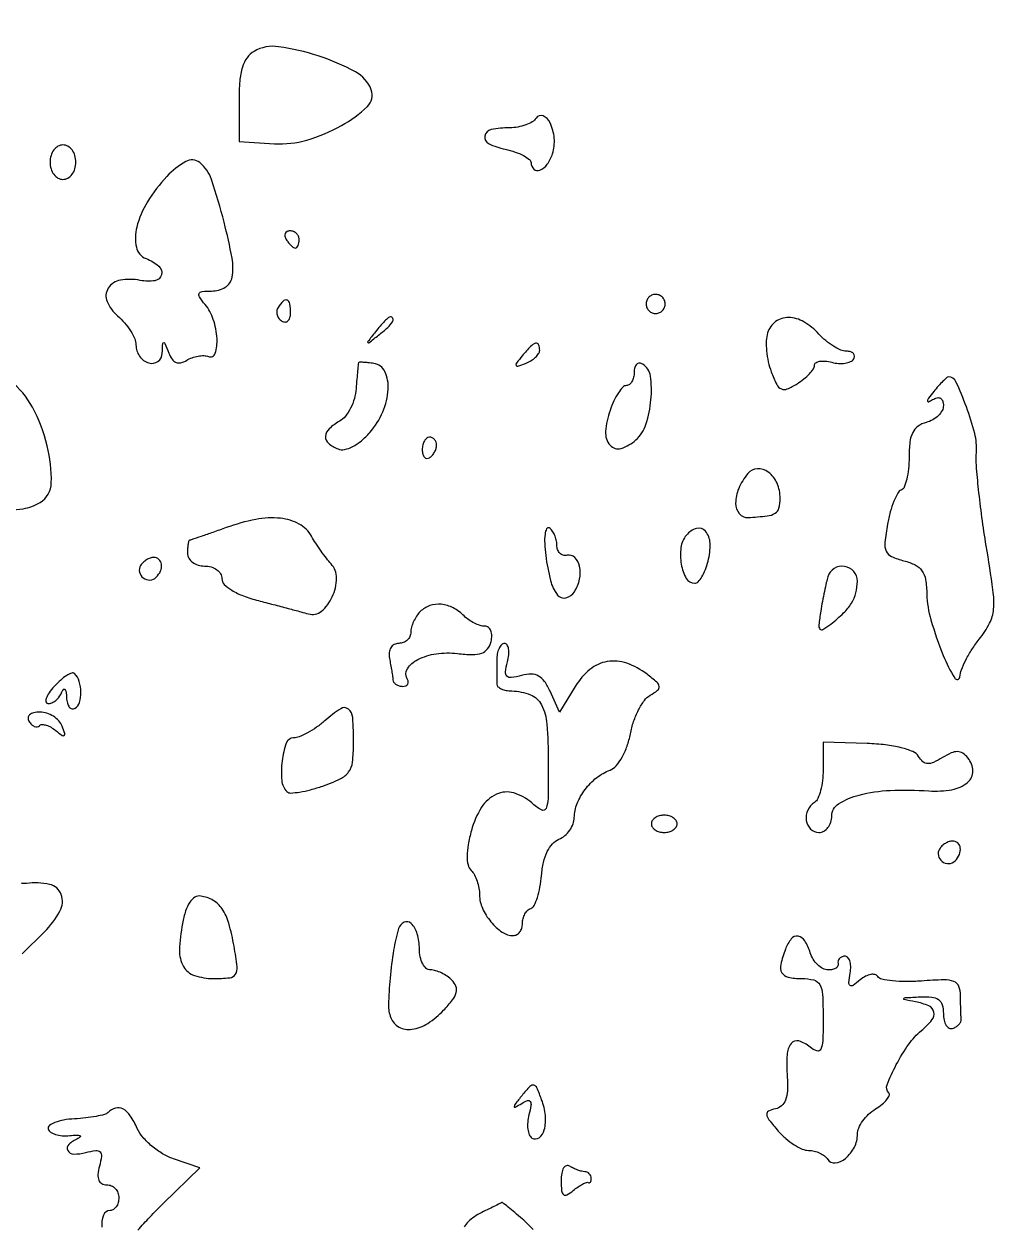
# Model space of a CAD drawing. Extents: x 0 to 5034, y 0 to 2560.
# Drawn here: x 1186 to 1299.1, y 2066.5 to 2206.1 of the extents above; entities that cross this region are included whole.
import ezdxf

# ---------------------------------------------------------------- set-up
doc = ezdxf.new("R2010")
doc.units = 0

msp = doc.modelspace()

# ---------------------------------------------------------------- linework, layer by layer
for points in [[(1400.153175, 2318.07201, -0.000408), (1336.676578, 2318.858857, -0.00002), (1264.40431, 2319.816549, -0.099619), (1263, 2320.118618, 0.099762), (1262.577231, 2320.209431, 0.000071), (1251.04375, 2320.354554, 0.00083), (1238.180463, 2320.493224, 0.000507), (1223, 2320.616258, -0.001296), (1190.354618, 2320.932335, -0.001777), (1160.981876, 2321.397265, -0.001794)], [(1185.77337, 2097.864279), (1188.351399, 2100.442308, 0.069644), (1190.149107, 2102.82516, 0.219018), (1190.297605, 2104.774232, 0.254235), (1188.94586, 2105.954294, 0.087222), (1186.261314, 2106.077244, -0.068428), (1185.660988, 2106.082291, -0.028111)], [(1199.238392, 2065.721096, -0.013895), (1200.600676, 2067.232011, -0.009703), (1202.215804, 2068.861707), (1206.431608, 2072.95358), (1203.35364, 2074.026565, -0.051585), (1202.09339, 2074.61757, -0.039287), (1200.851883, 2075.504115, -0.040273), (1199.809983, 2076.533086, -0.071022), (1199.159275, 2077.549775, 0.039966), (1198.330203, 2079.040993, 0.121249), (1197.480927, 2079.819848, 0.194373), (1196.618702, 2079.921098, 0.130314), (1195.7496, 2079.416266, -0.132007), (1195.338516, 2079.179309, -0.017803), (1194.358289, 2078.955164, -0.019524), (1193.151896, 2078.772644, -0.015318), (1191.832933, 2078.666266, 0.028913), (1190.576458, 2078.530476, 0.050327), (1189.565837, 2078.255091, 0.072274), (1188.923873, 2077.895246, 0.310125), (1188.795448, 2077.5, 0.178541), (1189.068902, 2077.133209, 0.069114), (1189.651695, 2076.859699, 0.056906), (1190.430015, 2076.712356, 0.043752), (1191.295448, 2076.724508, -0.015694), (1192.081255, 2076.779686, -0.093946), (1192.485225, 2076.719201, -0.545827), (1192.518574, 2076.580257, -0.097139), (1192.25, 2076.391174, 0.078465), (1191.170409, 2075.689465, 0.349114), (1191.053834, 2074.993919, 0.271128), (1191.758333, 2074.575865, 0.065546), (1193.157931, 2074.751551, -0.0292), (1194.316226, 2074.983209, -0.235307), (1194.815863, 2074.815863, -0.235307), (1194.983209, 2074.316226, -0.0292), (1194.751551, 2073.157931, 0.040348), (1194.581534, 2072.197048, 0.117162), (1194.674251, 2071.533284, 0.178384), (1195.01873, 2071.144542, 0.123786), (1195.59362, 2071, -0.10582), (1196.13022, 2070.885148, -0.099296), (1196.586876, 2070.559375, -0.096212), (1196.892981, 2070.072607, -0.092647), (1197, 2069.5, -0.064853), (1196.925306, 2068.926543, -0.082425), (1196.70625, 2068.440625, -0.098894), (1196.381354, 2068.115568, -0.148195), (1196, 2068, 0.311327), (1195.207427, 2067.453535, 0.119989), (1195.032504, 2066.058039, 0.095329)], [(1245.225089, 2065.794254, 0.03095), (1243.976686, 2067.02022, 0.003555), (1243.094493, 2067.774419, 0.005839), (1242.336034, 2068.398559, 0.001409), (1241.670761, 2068.930032, 0.331526), (1241.59699, 2068.93232, -0.037887), (1241.518767, 2068.886117, -0.000301), (1240.867553, 2068.565762, -0.001096), (1240.119413, 2068.200318, -0.000704), (1239.25, 2067.779505, 0.03807), (1238.394324, 2067.283337, 0.046298), (1237.682407, 2066.690831, 0.052917), (1237.201698, 2066.094458, 0.161175)]]:
    msp.add_lwpolyline(points, format="xyb")
for points in [[(1212.75, 2202.894695, 0.110132), (1211.934376, 2202.155962, 0.080159), (1211.394279, 2201.053319, 0.054181), (1211.091181, 2199.453506, 0.019748), (1211, 2197.145818), (1211, 2192.391016), (1215.128163, 2192.147436, 0.085892), (1218.886174, 2192.571728, 0.056084), (1222.921714, 2194.258175, 0.061528), (1225.946136, 2196.466992, 0.304826), (1226.393279, 2198.417516, 0.180313), (1224.545546, 2200.510686, 0.043457), (1220.220115, 2202.359607, 0.043732), (1215.612747, 2203.436831, 0.166221)], [(1245.579366, 2195.128416, -0.11836), (1245.142907, 2194.695263, -0.048719), (1244.387125, 2194.331472, -0.04459), (1243.462912, 2194.083504, -0.043279), (1242.5, 2194, 0.050285), (1240.366435, 2193.784884, 0.300845), (1239.615123, 2193.033518, 0.34629), (1240.054647, 2192.159247, 0.055565), (1241.991274, 2191.501917, -0.027444), (1243.143633, 2191.181654, -0.039511), (1244.116187, 2190.764797, -0.045035), (1244.805886, 2190.318895, -0.230682), (1245, 2189.920545, 0.208397), (1245.322837, 2189.179612, 0.295874), (1246.010079, 2189.059069, 0.138062), (1246.883141, 2189.759452, 0.078407), (1247.493595, 2190.979821, 0.098033), (1247.695053, 2192.772806, 0.08741), (1247.216341, 2194.587443, 0.186985), (1246.389635, 2195.387134, 0.369656)], [(1189, 2190, 0.072314), (1189.111864, 2189.230589, 0.08892), (1189.4375, 2188.583333, 0.10214), (1189.924246, 2188.153209, 0.130775), (1190.5, 2188, 0.130775), (1191.075754, 2188.153209, 0.10214), (1191.5625, 2188.583333, 0.08892), (1191.888136, 2189.230589, 0.072314), (1192, 2190, 0.072314), (1191.888136, 2190.769411, 0.08892), (1191.5625, 2191.416667, 0.10214), (1191.075754, 2191.846791, 0.130775), (1190.5, 2192, 0.130775), (1189.924246, 2191.846791, 0.10214), (1189.4375, 2191.416667, 0.08892), (1189.111864, 2190.769411, 0.072314)], [(1202.597647, 2188.340189, 0.049345), (1200.343557, 2185.388961, 0.076427), (1199.094082, 2182.442662, 0.115119), (1199.048975, 2180.106691, 0.251807), (1200.172002, 2178.782224, -0.081638), (1201.650856, 2177.901626, -0.289515), (1201.969808, 2176.896196, -0.300516), (1201.20129, 2176.207736, -0.084079), (1199.50635, 2176.243537, 0.089818), (1197.183465, 2176.266133, 0.211031), (1195.767918, 2175.327772, 0.24861), (1195.641549, 2173.792185, 0.11326), (1196.864763, 2172.117291, -0.036778), (1197.681818, 2171.296017, -0.036405), (1198.372774, 2170.36122, -0.038799), (1198.851837, 2169.454754, -0.102513), (1199, 2168.739693, 0.154009), (1199.415751, 2167.421948, 0.165748), (1200.501976, 2166.628214, 0.240549), (1201.557895, 2166.809021, 0.225775), (1202.070285, 2167.781385, -0.004012), (1202.124891, 2168.897241, -0.395618), (1202.229901, 2168.997133, -0.305781), (1202.368171, 2168.905248, -0.003246), (1202.820525, 2167.786622, 0.060316), (1203.208427, 2167.07365, 0.143136), (1203.67822, 2166.703214, 0.157653), (1204.241536, 2166.663365, 0.078024), (1204.909556, 2166.944102, -0.051407), (1205.531863, 2167.245364, -0.044149), (1206.235115, 2167.432359, -0.046342), (1206.910457, 2167.485842, -0.088434), (1207.443394, 2167.383348, 0.431728), (1208.232425, 2167.763232, 0.093078), (1208.438226, 2169.450664, 0.062314), (1208.008674, 2171.699631, 0.095168), (1207.053985, 2173.434951, -0.022318), (1206.390864, 2174.310703, -0.267431), (1206.357921, 2174.717366, -0.266135), (1206.693372, 2174.951214, -0.022147), (1207.794222, 2175, 0.136547), (1209.398303, 2175.446388, 0.214867), (1210.197785, 2176.60336, 0.092588), (1210.190461, 2178.837272, 0.015842), (1209.261307, 2183, 0.018119), (1207.784956, 2187.99244, 0.143843), (1206.421449, 2189.945472, 0.306783), (1204.799765, 2190.075895, 0.076358)], [(1216.5, 2181, 0.029505), (1216.768994, 2180.617226, 0.035638), (1217.066025, 2180.29375, 0.038439), (1217.34829, 2180.065539, 0.151918), (1217.559017, 2180, 0.210953), (1217.727648, 2180.07446, 0.081139), (1217.870461, 2180.29375, 0.061769), (1217.967655, 2180.617151, 0.042167), (1218, 2181, 0.105053), (1217.918938, 2181.381556, 0.099167), (1217.688914, 2181.70625, 0.09642), (1217.345238, 2181.923877, 0.093332), (1216.940983, 2182, 0.108972), (1216.586039, 2181.921712, 0.182303), (1216.3746, 2181.70625, 0.161196), (1216.343488, 2181.3821, 0.082592)], [(1215.542705, 2173.069098, 0.108373), (1215.401101, 2172.665803, 0.099685), (1215.434921, 2172.22714, 0.095498), (1215.639411, 2171.820631, 0.090427), (1215.983688, 2171.510081, 0.136093), (1216.36964, 2171.397824, 0.190788), (1216.701458, 2171.524436, 0.140899), (1216.925389, 2171.890269, 0.067432), (1217, 2172.440983, 0.039415), (1216.914842, 2173.519563, 0.25701), (1216.592818, 2173.933879, 0.315493), (1216.13314, 2173.838655, 0.050477)], [(1258.552786, 2174.08541, 0.099038), (1258.401684, 2173.679226, 0.097945), (1258.417584, 2173.244476, 0.097945), (1258.597789, 2172.848514, 0.099038), (1258.91459, 2172.552786, 0.099038), (1259.320774, 2172.401684, 0.097945), (1259.755524, 2172.417584, 0.097945), (1260.151486, 2172.597789, 0.099038), (1260.447214, 2172.91459, 0.099038), (1260.598316, 2173.320774, 0.097945), (1260.582416, 2173.755524, 0.097945), (1260.402211, 2174.151486, 0.099038), (1260.08541, 2174.447214, 0.099038), (1259.679226, 2174.598316, 0.097945), (1259.244476, 2174.582416, 0.097945), (1258.848514, 2174.402211, 0.099038)], [(1226.872445, 2170.25, 0.001576), (1225.99236, 2169.120493, 0.377591), (1226, 2169, 0.377591), (1226.120493, 2168.99236, 0.001576), (1227.25, 2169.872445, 0.017685), (1228.306759, 2170.76332, 0.065617), (1228.869516, 2171.426111, 0.241985), (1228.90695, 2171.806605, 0.307699), (1228.622445, 2172, 0.184603), (1228.410139, 2171.91885, 0.013803), (1227.952641, 2171.485938, 0.017649), (1227.425681, 2170.920402, 0.012436)], [(1272.541921, 2170.132082, 0.068183), (1272.385554, 2169.227541, 0.031671), (1272.419338, 2168.03401, 0.030642), (1272.614875, 2166.764997, 0.03731), (1272.957135, 2165.612743, 0.023001), (1273.597138, 2164.137459, 0.172789), (1274.13359, 2163.613844, 0.213515), (1274.814657, 2163.606777, 0.036994), (1275.982602, 2164.221208, 0.028891), (1276.754828, 2164.767872, 0.035055), (1277.407389, 2165.368352, 0.037667), (1277.868505, 2165.936758, 0.152737), (1278, 2166.357178, -0.250913), (1278.156719, 2166.649814, -0.103492), (1278.587207, 2166.822355, -0.068263), (1279.232998, 2166.847315, -0.039544), (1279.999004, 2166.710511, 0.046215), (1280.805232, 2166.577577, 0.054994), (1281.575304, 2166.607491, 0.064046), (1282.198685, 2166.78447, 0.15438), (1282.558021, 2167.09388, 0.137996), (1282.656697, 2167.437924, 0.191019), (1282.541097, 2167.733827, 0.1396), (1282.210489, 2167.933562, 0.066612), (1281.714005, 2168, -0.102488), (1281.049308, 2168.137693, -0.037045), (1280.190729, 2168.5875, -0.034855), (1279.29623, 2169.234664, -0.034822), (1278.5, 2170, 0.076292), (1276.761065, 2171.414693, 0.127811), (1274.959039, 2171.925874, 0.168701), (1273.471858, 2171.446061, 0.155516)], [(1243.981001, 2167.477108, 0.008807), (1243.292701, 2166.617386, 0.27071), (1243.258808, 2166.355597, 0.389672), (1243.458284, 2166.264678, 0.012731), (1244.358556, 2166.584097, 0.0442), (1244.986565, 2166.891147, 0.05126), (1245.517826, 2167.291272, 0.058677), (1245.882557, 2167.719384, 0.148172), (1246, 2168.106989, 0.097466), (1245.870501, 2168.765008, 0.389178), (1245.530548, 2168.925, 0.127361), (1244.946872, 2168.562498, 0.017238)], [(1177.849853, 2162.240744, 0.034703), (1174.399367, 2158.05253, 0.151683), (1173.405695, 2155.040607, 0.206296), (1174.427714, 2152.549213, 0.070926), (1177.63783, 2150.193827, 0.094151), (1179.710519, 2149.544376, 0.034217), (1182.799886, 2149.397545, 0.034082), (1185.867051, 2149.671407, 0.099422), (1187.850252, 2150.407451, 0.25356), (1189.149846, 2152.674244, 0.066595), (1188.678186, 2156.981192, 0.062002), (1186.948992, 2161.494038, 0.108629), (1184.364679, 2164.524099, 0.036926), (1182.685171, 2165.611059, 0.212538), (1181.654726, 2165.695471, 0.111955), (1180.536561, 2164.994298, 0.007307)], [(1224.918758, 2166.661516, 0.091699), (1224.881398, 2166.533116, 0.001242), (1224.800938, 2165.712887, 0.003476), (1224.716489, 2164.759477, 0.002273), (1224.631751, 2163.658949, -0.051788), (1224.426096, 2162.501085, -0.047124), (1223.983237, 2161.370856, -0.05017), (1223.384391, 2160.432194, -0.09843), (1222.712993, 2159.859259, 0.058798), (1221.488908, 2158.971129, 0.19431), (1221.071019, 2158.08768, 0.236234), (1221.416593, 2157.283729, 0.08381), (1222.525421, 2156.628619, 0.142638), (1223.293643, 2156.564677, 0.069465), (1224.229961, 2156.894866, 0.056283), (1225.239333, 2157.570964, 0.038135), (1226.225421, 2158.544246, 0.07617), (1227.741061, 2160.942216, 0.088372), (1228.369779, 2163.564441, 0.124097), (1227.97903, 2165.619539, 0.252745), (1226.7, 2166.573525, 0.00935), (1226.042518, 2166.657496, 0.014744), (1225.47551, 2166.702294, 0.008714), (1225.010495, 2166.717147, 0.287354)], [(1257, 2165.559017, -0.055926), (1256.933088, 2164.962666, -0.075424), (1256.734986, 2164.457961, -0.094732), (1256.442014, 2164.119511, -0.168673), (1256.097825, 2164, 0.210457), (1255.685265, 2163.8183, 0.039317), (1255.164695, 2163.150983, 0.036083), (1254.639875, 2162.216584, 0.026054), (1254.188096, 2161.109729, 0.065163), (1253.674402, 2158.642654, 0.200598), (1254.201155, 2157.05735, 0.297084), (1255.478796, 2156.694792, 0.109056), (1257.186346, 2157.668641, 0.130801), (1258.366423, 2159.489194, 0.055835), (1258.957357, 2162.35391, 0.056552), (1258.899068, 2165.114644, 0.224441), (1258, 2166.5, 0.139169), (1257.620352, 2166.607943, 0.191142), (1257.29375, 2166.478525, 0.138808), (1257.073267, 2166.110654, 0.066118)], [(1291.872445, 2163.308042, 0.00972), (1291.276408, 2162.543328, 0.129017), (1291.143005, 2162.215074, 0.575929), (1291.263336, 2162.12262, 0.037782), (1291.75, 2162.367059, -0.075015), (1292.266748, 2162.580222, -0.188883), (1292.663507, 2162.527594, -0.19157), (1292.91527, 2162.220681, -0.077265), (1293, 2161.675648, -0.124701), (1292.850404, 2161.085158, -0.074608), (1292.4125, 2160.503329, -0.066933), (1291.764621, 2160.017921, -0.063475), (1291, 2159.710251, 0.09055), (1290.044001, 2159.2644, 0.123996), (1289.429687, 2158.545443, 0.087182), (1289.098121, 2157.419633, 0.02813), (1289, 2155.676953, -0.024428), (1288.93309, 2154.30823, -0.034105), (1288.730797, 2153.099897, -0.036322), (1288.438859, 2152.177977, -0.213838), (1288.083563, 2151.833333, 0.1838), (1287.687959, 2151.49165, 0.02829), (1287.239392, 2150.534603, 0.028425), (1286.82043, 2149.290771, 0.021234), (1286.496699, 2147.880209, 0.018281), (1286.181028, 2145.74206, 0.133783), (1286.340294, 2144.729187, 0.185734), (1286.967962, 2144.106315, 0.042119), (1288.413137, 2143.611157, -0.053257), (1289.728209, 2143.127662, -0.128434), (1290.505523, 2142.453843, -0.110861), (1290.919909, 2141.417283, -0.034148), (1291.074164, 2139.730948, 0.066328), (1291.544534, 2136.728747, 0.023282), (1292.979993, 2132.59771, 0.043705), (1294.316234, 2129.956295, 0.736805), (1294.925836, 2130.115141, -0.082262), (1295.09741, 2130.919956, -0.024842), (1295.613233, 2132.06313, -0.024153), (1296.328904, 2133.307762, -0.0241), (1297.161764, 2134.47852, 0.045506), (1298.376564, 2136.350747, 0.102642), (1298.841798, 2137.968331, 0.053842), (1298.769506, 2140.219881, 0.005843), (1297.984964, 2145.363379, -0.007007), (1297.486769, 2148.681358, -0.007606), (1297.096574, 2151.92253, -0.007214), (1296.844829, 2154.706858, -0.036449), (1296.840342, 2156.26651, 0.080699), (1296.642635, 2158.431696, 0.02588), (1295.673471, 2161.522456, 0.018597), (1294.462833, 2164.444383, 0.293195), (1293.596765, 2165, 0.183385), (1293.396296, 2164.923915, 0.012612), (1292.945097, 2164.502987, 0.016664), (1292.423818, 2163.956229, 0.011679)], [(1232.333333, 2156.543989, 0.05773), (1232.393656, 2156.023273, 0.124167), (1232.578125, 2155.66697, 0.190804), (1232.850897, 2155.528782, 0.16277), (1233.166667, 2155.603006, 0.071639), (1233.485481, 2155.869696, 0.05288), (1233.755208, 2156.243158, 0.053298), (1233.938439, 2156.660916, 0.076861), (1234, 2157.059017, 0.087308), (1233.936779, 2157.418314, 0.094392), (1233.755208, 2157.723586, 0.100145), (1233.484563, 2157.927786, 0.112153), (1233.166667, 2158, 0.170324), (1232.848724, 2157.888458, 0.094314), (1232.578125, 2157.572297, 0.074868), (1232.395108, 2157.100961, 0.055286)], [(1270.227701, 2153.762331, 0.069932), (1269.171608, 2152.033544, 0.103646), (1268.816227, 2150.299948, 0.168853), (1269.240018, 2149.097744, 0.243623), (1270.25, 2148.647442, 0.012119), (1272.487958, 2148.833113, 0.107789), (1273.420429, 2149.143947, 0.200656), (1273.86138, 2149.738382, 0.060619), (1274, 2150.877555, 0.102259), (1273.637472, 2152.63161, 0.128276), (1272.619245, 2153.936079, 0.178786), (1271.345869, 2154.328622, 0.21)], [(1209.5, 2147.471134, -0.00155), (1207.948875, 2146.917758, -0.002378), (1206.601562, 2146.44899, -0.000794), (1205.434492, 2146.051213, -0.066785), (1205.25, 2146.015056, 0.324957), (1205.151915, 2145.934344, 0.022588), (1205.073437, 2145.563798, 0.025231), (1205.018046, 2145.076065, 0.015659), (1205, 2144.5, 0.130775), (1205.153209, 2143.924246, 0.10214), (1205.583333, 2143.4375, 0.08892), (1206.230589, 2143.111864, 0.072314), (1207, 2143, -0.0714), (1207.76431, 2142.890297, -0.0867), (1208.4125, 2142.570697, -0.100339), (1208.845842, 2142.095856, -0.135756), (1209, 2141.538544, 0.199485), (1209.278463, 2140.868363, 0.060356), (1210.164852, 2140.176687, 0.046261), (1211.514473, 2139.525399, 0.026084), (1213.25, 2138.979024, -0.000905), (1214.993201, 2138.525268, -0.000934), (1216.716551, 2138.069905, -0.000901), (1218.208375, 2137.669855, -0.004001), (1219.08294, 2137.426115, 0.249754), (1220.595571, 2137.748032, 0.112458), (1221.857263, 2139.415872, 0.102337), (1222.343739, 2141.594424, 0.191388), (1221.712914, 2143.257889, -0.020532), (1221.172164, 2143.900395, -0.010493), (1220.544588, 2144.747587, -0.010409), (1219.933474, 2145.649018, -0.015383), (1219.438877, 2146.466353, 0.140274), (1217.999643, 2147.88628, 0.100123), (1215.825541, 2148.559607, 0.073626), (1212.960726, 2148.427061, 0.038159)], [(1246.704476, 2144.240277, 0.029406), (1247.256631, 2141.321496, 0.10584), (1248.08738, 2139.630537, 0.294576), (1249.051318, 2139.300041, 0.191716), (1250.040388, 2140.008359, 0.089364), (1250.643758, 2141.466979, 0.103289), (1250.655957, 2142.968684, 0.151082), (1250.104352, 2143.984126, 0.250089), (1249.19061, 2144.25, -0.123259), (1248.737097, 2144.267383, -0.126154), (1248.349742, 2144.496726, -0.112621), (1248.090281, 2144.909706, -0.084361), (1248, 2145.440983, 0.055514), (1247.934075, 2146.032924, 0.049581), (1247.738922, 2146.620032, 0.052572), (1247.451678, 2147.115906, 0.097088), (1247.111223, 2147.43126, 0.444001), (1246.81118, 2147.344288, 0.081724), (1246.625121, 2146.720493, 0.043434), (1246.581837, 2145.638195, 0.020335)], [(1263.075, 2146.590369, 0.140959), (1262.44569, 2145.152892, 0.076388), (1262.484404, 2143.207787, 0.086323), (1263.073162, 2141.567433, 0.269767), (1264.048336, 2141, 0.208929), (1264.443745, 2141.172767, 0.050569), (1264.883252, 2141.755882, 0.043373), (1265.293555, 2142.587923, 0.031395), (1265.607732, 2143.573216, 0.068777), (1265.834363, 2145.652503, 0.168972), (1265.295106, 2147.069867, 0.299457), (1264.264793, 2147.377938, 0.147736)], [(1199.542705, 2143.069098, 0.195483), (1199.412739, 2142.300347, 0.177971), (1199.849183, 2141.620737, 0.173509), (1200.632003, 2141.375083, 0.18866), (1201.36052, 2141.693853, 0.094258), (1201.860497, 2142.428701, 0.135693), (1201.969472, 2143.203471, 0.182678), (1201.664889, 2143.772622, 0.181466), (1201.059017, 2144, 0.08447), (1200.65652, 2143.931514, 0.05343), (1200.225445, 2143.726548, 0.051896), (1199.832549, 2143.425195, 0.064898)], [(1279.549718, 2141.75, 0.018599), (1279.37121, 2141.088092, 0.00542), (1279.145583, 2140.056806, 0.005438), (1278.916566, 2138.889132, 0.005796), (1278.718103, 2137.741255, 0.010305), (1278.494786, 2136.145031, 0.197604), (1278.626764, 2135.671453, 0.383759), (1278.981141, 2135.608441, 0.02645), (1279.887, 2136.241255, 0.026442), (1281.37952, 2137.538539, 0.062209), (1282.303894, 2138.685996, 0.076394), (1282.805703, 2139.86831, 0.060109), (1282.984687, 2141.25, 0.184116), (1282.565631, 2142.379032, 0.178534), (1281.495313, 2142.960823, 0.176443), (1280.293783, 2142.711319, 0.180974)], [(1232.097244, 2137.697244, 0.050941), (1231.677239, 2137.181672, 0.038159), (1231.322315, 2136.54044, 0.039012), (1231.079422, 2135.877632, 0.068426), (1231, 2135.3, -0.107769), (1230.891841, 2134.804019, -0.099599), (1230.585367, 2134.381875, -0.095669), (1230.127354, 2134.098831, -0.090944), (1229.588484, 2134, 0.125281), (1229.063548, 2133.866374, 0.130937), (1228.676589, 2133.499384, 0.111547), (1228.483851, 2132.935414, 0.074204), (1228.511973, 2132.25, -0.003281), (1228.645835, 2131.525, -0.003219), (1228.771045, 2130.79375, -0.003168), (1228.872658, 2130.151063, -0.012203), (1228.923489, 2129.75, 0.133169), (1229.033357, 2129.463718, 0.089201), (1229.288611, 2129.220313, 0.078079), (1229.648511, 2129.056182, 0.068112), (1230.059017, 2129, 0.09272), (1230.421269, 2129.067758, 0.171182), (1230.645971, 2129.260466, 0.174428), (1230.69762, 2129.548493, 0.096707), (1230.570027, 2129.886693, -0.295338), (1230.594259, 2131.052915, -0.128523), (1231.811659, 2132.12072, -0.081608), (1233.96843, 2132.791505, -0.06381), (1236.424006, 2132.819079, 0.023903), (1238.175086, 2132.699079, 0.090532), (1239.254384, 2132.873195, 0.144165), (1239.928076, 2133.361177, 0.100785), (1240.344159, 2134.208065, 0.062216), (1240.435189, 2134.89628, 0.09978), (1240.322739, 2135.475764, 0.13319), (1240.029419, 2135.85732, 0.164096), (1239.60638, 2136, -0.077157), (1239.058562, 2136.085043, -0.038236), (1238.404848, 2136.349526, -0.036786), (1237.754412, 2136.734507, -0.044387), (1237.210123, 2137.189877, 0.075311), (1235.935684, 2138.129004, 0.096754), (1234.544186, 2138.546998, 0.107633), (1233.211711, 2138.392368, 0.114352)], [(1241, 2132, 0.000577), (1241.000946, 2131.179297, 0.000595), (1241.003786, 2130.367188, 0.000574), (1241.007892, 2129.663517, 0.00255), (1241.012888, 2129.25, 0.209375), (1241.145784, 2128.960205, 0.076543), (1241.532619, 2128.709381, 0.059251), (1242.097643, 2128.532057, 0.041106), (1242.764086, 2128.462786, -0.090516), (1244.923737, 2128.020629, -0.179475), (1246.199533, 2126.861195, -0.101114), (1246.837989, 2124.610698, -0.018724), (1247, 2120.285995, -0.003487), (1246.969706, 2115.942028, -0.091359), (1246.743056, 2114.801447, -0.454581), (1246.210594, 2114.613628, -0.055397), (1245.071664, 2115.435145, 0.114743), (1242.985643, 2116.593988, 0.178804), (1240.957882, 2116.441056, 0.147263), (1239.236021, 2114.926083, 0.071975), (1238.051017, 2112.222599, 0.021987), (1237.673363, 2110.575838, 0.043718), (1237.547724, 2109.244394, 0.058154), (1237.658979, 2108.232169, 0.140858), (1238.019892, 2107.580108, -0.075286), (1238.395783, 2107.070059, -0.038459), (1238.712093, 2106.338175, -0.037115), (1238.927788, 2105.517008, -0.045699), (1239, 2104.728571, 0.107036), (1239.335735, 2103.17821, 0.066782), (1240.326817, 2101.597006, 0.069248), (1241.64067, 2100.399097, 0.15139), (1242.928571, 2100, 0.131281), (1243.337161, 2100.109162, 0.100621), (1243.685268, 2100.416146, 0.088221), (1243.919422, 2100.875362, 0.074022), (1244, 2101.416667, -0.063347), (1244.072063, 2101.983181, -0.06289), (1244.283696, 2102.515104, -0.068662), (1244.596409, 2102.933896, -0.115499), (1244.965775, 2103.166667, 0.197629), (1245.357596, 2103.512108, 0.03571), (1245.731345, 2104.430208, 0.033694), (1246.03631, 2105.635342, 0.02487), (1246.215775, 2107, -0.035971), (1246.44985, 2108.51854, -0.056192), (1246.88693, 2109.765559, -0.068905), (1247.497106, 2110.682856, -0.114748), (1248.25, 2111.217776, 0.078217), (1248.921469, 2111.625172, 0.062611), (1249.49528, 2112.248233, 0.063554), (1249.889243, 2112.982809, 0.087093), (1250.031803, 2113.717776, -0.091042), (1250.364556, 2115.364149, -0.065914), (1251.284472, 2116.998567, -0.064427), (1252.625676, 2118.373556, -0.077765), (1254.194827, 2119.259415, 0.128031), (1254.896146, 2119.753138, 0.047607), (1255.590037, 2120.751085, 0.043026), (1256.176875, 2122.042785, 0.038767), (1256.558757, 2123.461512, -0.035831), (1256.935569, 2124.894827, -0.036308), (1257.511907, 2126.253092, -0.038791), (1258.188519, 2127.353166, -0.106851), (1258.86393, 2127.956313, 0.036422), (1259.733664, 2128.537209, 0.270402), (1259.911506, 2128.981239, 0.178795), (1259.63566, 2129.484889, 0.016032), (1258.5, 2130.410441, 0.07793), (1256.133899, 2131.691422, 0.127677), (1253.876608, 2131.887581, 0.130976), (1251.848983, 2130.963144, 0.084243), (1250.145978, 2128.999645), (1248.321354, 2125.99929), (1247.217948, 2128.421002, 0.043774), (1246.56884, 2129.567903, 0.115883), (1245.875608, 2130.197775, 0.129735), (1245.026035, 2130.413606, 0.061711), (1243.89934, 2130.263426, -0.02722), (1242.697855, 2130.018181, -0.231497), (1242.188057, 2130.180389, -0.241074), (1242.01562, 2130.676292, -0.029334), (1242.248449, 2131.842069, 0.037817), (1242.39909, 2132.669058, 0.065542), (1242.380745, 2133.366108, 0.099456), (1242.207795, 2133.831981, 0.259892), (1241.90638, 2134, 0.206609), (1241.559898, 2133.850443, 0.082769), (1241.266249, 2133.4125, 0.063112), (1241.066544, 2132.765641, 0.043375)], [(1189.505548, 2129.006131, 0.027879), (1188.882186, 2128.234989, 0.06735), (1188.538133, 2127.589301, 0.159447), (1188.522254, 2127.180771, 0.335115), (1188.761679, 2127, 0.102705), (1189.209024, 2127.092869, 0.065381), (1189.666698, 2127.367188, 0.061674), (1190.064905, 2127.772084, 0.067691), (1190.337719, 2128.25, -0.062064), (1190.543654, 2128.620337, -0.453622), (1190.721942, 2128.635996, -0.170249), (1190.862141, 2128.359597, -0.022138), (1190.921053, 2127.690983, 0.051176), (1191.01698, 2127.038058, 0.106196), (1191.244396, 2126.578742, 0.174393), (1191.55947, 2126.383765, 0.192945), (1191.910933, 2126.444954, 0.185841), (1192.431685, 2127.130351, 0.074092), (1192.592371, 2128.319375, 0.070638), (1192.396324, 2129.577125, 0.123048), (1191.856147, 2130.477186, 0.290848), (1191.529067, 2130.550094, 0.053158), (1190.94494, 2130.265782, 0.042602), (1190.240052, 2129.73619, 0.026441)], [(1221.007314, 2125.006343, -0.026041), (1220.02274, 2124.238449, -0.027232), (1218.977844, 2123.589363, -0.028236), (1218.019212, 2123.132245, -0.09743), (1217.34699, 2123, 0.319719), (1216.497139, 2122.3947, 0.052975), (1216.017826, 2120.321037, 0.051478), (1215.976116, 2118.058845, 0.177058), (1216.584919, 2116.748414, 0.214151), (1217.008136, 2116.587435, 0.024378), (1218.050157, 2116.699575, 0.026019), (1219.336973, 2116.971128, 0.018325), (1220.751586, 2117.403527, 0.02711), (1222.785443, 2118.233617, 0.125566), (1223.755608, 2119.036832, 0.128884), (1224.209085, 2120.195386, 0.029191), (1224.333333, 2122.32178, 0.015911), (1224.236133, 2125.375441, 0.210028), (1223.729037, 2126.355027, 0.327388), (1222.834189, 2126.396486, 0.032003)], [(1186.541119, 2124.933469, 0.060721), (1186.834587, 2124.566729, 0.094967), (1187.170515, 2124.344101, 0.127209), (1187.49345, 2124.297655, 0.170418), (1187.758126, 2124.424793, -0.197836), (1188.071684, 2124.555435, -0.073805), (1188.553051, 2124.486028, -0.05851), (1189.117414, 2124.242461, -0.042127), (1189.680883, 2123.849881, 0.013349), (1190.398302, 2123.286125, 0.321626), (1190.639585, 2123.282028, 0.330539), (1190.716004, 2123.507371, 0.013724), (1190.415903, 2124.358556, 0.093105), (1190.029347, 2124.986109, 0.066786), (1189.397642, 2125.517826, 0.064935), (1188.627302, 2125.877296, 0.07688), (1187.833994, 2126, 0.049725), (1187.103648, 2125.927187, 0.123376), (1186.621776, 2125.697826, 0.202961), (1186.440565, 2125.350225, 0.15975)], [(1278.998904, 2119.309017, -0.028994), (1278.925815, 2118.04213, -0.035233), (1278.705928, 2116.873838, -0.037905), (1278.38606, 2115.94678, -0.153489), (1278, 2115.5, 0.14977), (1277.210751, 2114.599932, 0.142059), (1277.040108, 2113.39193, 0.163204), (1277.54065, 2112.395348, 0.197974), (1278.5, 2112, 0.126641), (1279.072052, 2112.147252, 0.100767), (1279.559375, 2112.56168, 0.089778), (1279.886961, 2113.181611, 0.076914), (1280, 2113.912102, -0.259879), (1280.791005, 2115.331189, -0.075348), (1283.180464, 2116.350924, -0.052286), (1286.794624, 2116.891514, -0.027818), (1291.322667, 2116.838881, 0.059228), (1293.996478, 2116.97556, 0.133867), (1295.819592, 2117.823939, 0.225373), (1296.421465, 2119.151099, 0.170409), (1295.85752, 2120.671678, 0.072494), (1295.251012, 2121.218109, 0.145341), (1294.64049, 2121.406925, 0.110007), (1293.908145, 2121.252474, 0.031936), (1292.884209, 2120.705217, -0.029764), (1291.854132, 2120.148915, -0.121974), (1291.16243, 2120.013792, -0.169908), (1290.617112, 2120.235676, -0.072874), (1290.102406, 2120.84395, 0.155166), (1289.445152, 2121.404484, 0.03805), (1288.080177, 2121.86016, 0.033067), (1286.271818, 2122.189277, 0.020886), (1284.131822, 2122.34395), (1278.997807, 2122.5)], [(1259, 2113, 0.148195), (1259.115568, 2112.618646, 0.098894), (1259.440625, 2112.29375, 0.082425), (1259.926543, 2112.074694, 0.064853), (1260.5, 2112, 0.064853), (1261.073457, 2112.074694, 0.082425), (1261.559375, 2112.29375, 0.098894), (1261.884432, 2112.618646, 0.148195), (1262, 2113, 0.148195), (1261.884432, 2113.381354, 0.098894), (1261.559375, 2113.70625, 0.082425), (1261.073457, 2113.925306, 0.064853), (1260.5, 2114, 0.064853), (1259.926543, 2113.925306, 0.082425), (1259.440625, 2113.70625, 0.098894), (1259.115568, 2113.381354, 0.148195)], [(1292.542705, 2110.069098, 0.195483), (1292.412739, 2109.300347, 0.177971), (1292.849183, 2108.620737, 0.173509), (1293.632003, 2108.375083, 0.18866), (1294.36052, 2108.693853, 0.094258), (1294.860497, 2109.428701, 0.135693), (1294.969472, 2110.203471, 0.182678), (1294.664889, 2110.772622, 0.181466), (1294.059017, 2111, 0.08447), (1293.65652, 2110.931514, 0.05343), (1293.225445, 2110.726548, 0.051896), (1292.832549, 2110.425195, 0.064898)], [(1204.418066, 2101.414945, 0.03712), (1204.070568, 2098.303992, 0.137848), (1204.529162, 2096.40481, 0.187325), (1205.800884, 2095.356205, 0.079964), (1208.013928, 2095, 0.02381), (1209.918678, 2095.090757, 0.230021), (1210.590976, 2095.500544, 0.175443), (1210.785366, 2096.354308, 0.013111), (1210.424022, 2098.75, 0.024723), (1209.809272, 2101.43152, 0.078097), (1209.041929, 2103.1017, 0.115113), (1207.991695, 2104.09, 0.095307), (1206.538067, 2104.597292, 0.176051), (1205.862817, 2104.458442, 0.108372), (1205.272047, 2103.888754, 0.070255), (1204.784514, 2102.872705, 0.030424)], [(1229.578191, 2100.813382, 0.035578), (1228.990719, 2098.302672, 0.017619), (1228.587401, 2095.05331, 0.014648), (1228.404217, 2091.950075, 0.099344), (1228.660502, 2090.442335, 0.181185), (1229.624162, 2089.354381, 0.158027), (1231.129517, 2089.089828, 0.10829), (1232.976959, 2089.77518, 0.061485), (1234.818686, 2091.307, 0.024216), (1235.848312, 2092.515204, 0.096761), (1236.281827, 2093.380555, 0.16012), (1236.248526, 2094.103295, 0.105845), (1235.793, 2094.807, 0.047333), (1235.240674, 2095.2636, 0.037486), (1234.568569, 2095.649556, 0.038686), (1233.884262, 2095.914186, 0.073046), (1233.3, 2096, -0.181282), (1232.803799, 2096.186018, -0.091275), (1232.381875, 2096.717039, -0.07122), (1232.096055, 2097.506989, -0.051287), (1232, 2098.440983, 0.069295), (1231.755693, 2100.19531, 0.130474), (1231.030113, 2101.416197, 0.314281), (1230.218904, 2101.552175, 0.209717)], [(1274.606989, 2098.418213, 0.033634), (1274.06124, 2096.648721, 0.186539), (1274.194621, 2095.680649, 0.221553), (1274.920033, 2095.152875, 0.048267), (1276.5, 2095, -0.059738), (1277.910384, 2094.830891, -0.212188), (1278.61479, 2094.287756, -0.112378), (1278.933353, 2093.145444, -0.012038), (1279, 2090.377555, -0.007733), (1278.959118, 2087.734262, -0.099126), (1278.73598, 2086.774938, -0.385137), (1278.273861, 2086.574416, -0.091975), (1277.475834, 2087.020056, 0.097955), (1276.167582, 2087.730409, 0.315206), (1275.273836, 2087.445548, 0.15247), (1274.796943, 2086.134791, 0.028402), (1274.824043, 2083.543001, -0.026939), (1274.845514, 2081.938306, -0.079425), (1274.628045, 2080.859978, -0.124803), (1274.161298, 2080.186216, -0.129758), (1273.436342, 2079.828341, 0.062674), (1272.63855, 2079.558935, 0.32351), (1272.430154, 2079.172135, 0.135259), (1272.687917, 2078.563271, 0.011627), (1273.777588, 2077.25, 0.035955), (1274.642619, 2076.389018, 0.035965), (1275.621992, 2075.660937, 0.038335), (1276.567823, 2075.155543, 0.103898), (1277.308278, 2075, -0.059615), (1277.958305, 2074.92222, -0.050739), (1278.610058, 2074.691986, -0.053123), (1279.166664, 2074.35294, -0.091244), (1279.530011, 2073.951442, 0.297456), (1280.40648, 2073.539908, 0.141442), (1281.594786, 2074.070974, 0.098378), (1282.632717, 2075.372041, 0.11988), (1283, 2076.881898, -0.103781), (1283.151508, 2077.603978, -0.051274), (1283.616105, 2078.422799, -0.047763), (1284.295064, 2079.206334, -0.050814), (1285.097379, 2079.828741, 0.029589), (1285.861215, 2080.371066, 0.051205), (1286.414888, 2080.917576, 0.073524), (1286.698172, 2081.387174, 0.304254), (1286.637261, 2081.696072, -0.299351), (1286.442149, 2082.640742, -0.026112), (1287.515315, 2084.979132, -0.03256), (1288.959685, 2087.347871, -0.066449), (1290.434063, 2088.945277, 0.046471), (1291.664048, 2090.175755, 0.227248), (1291.896632, 2091.104361, 0.246301), (1291.316563, 2091.81515, 0.053314), (1289.75, 2092.294267, -0.00362), (1288.431321, 2092.558172, -0.574721), (1288.392379, 2092.674595, -0.200802), (1288.598669, 2092.775265, -0.002047), (1290.25, 2092.863818, -0.034098), (1291.637891, 2092.837876, -0.133091), (1292.436342, 2092.545073, -0.172816), (1292.860785, 2091.940924, -0.067648), (1293, 2090.916667, 0.050689), (1293.078443, 2090.144895, 0.088911), (1293.315781, 2089.550573, 0.13339), (1293.666826, 2089.224662, 0.203966), (1294.075, 2089.191667, 0.059365), (1294.480459, 2089.382717, 0.06671), (1294.812187, 2089.657708, 0.076449), (1295.023274, 2089.971058, 0.136666), (1295.075, 2090.275, -0.015611), (1295.045903, 2090.679205, -0.003346), (1295.022031, 2091.382017, -0.003492), (1295.005507, 2092.196859, -0.003323), (1295, 2093.025483, 0.093196), (1294.799609, 2094.091249, 0.214474), (1294.230172, 2094.650683, 0.095837), (1293.057465, 2094.843427, 0.011719), (1290.445914, 2094.708487, -0.018448), (1288.662536, 2094.640383, -0.025932), (1287.072452, 2094.720868, -0.02437), (1285.814931, 2094.912411, -0.207226), (1285.356887, 2095.231562, 0.198579), (1285.035386, 2095.4636, 0.105365), (1284.536035, 2095.475162, 0.076746), (1283.930351, 2095.260911, 0.049925), (1283.313693, 2094.845379, -0.018955), (1282.479257, 2094.204668, -0.314603), (1282.147476, 2094.202241, -0.274874), (1281.999294, 2094.523636, -0.015835), (1282.152721, 2095.643543, 0.045329), (1282.212935, 2096.421744, 0.07744), (1282.104237, 2097.062874, 0.116045), (1281.85258, 2097.470066, 0.2243), (1281.5, 2097.596723, 0.077869), (1281.136792, 2097.503266, 0.110099), (1280.867188, 2097.3081, 0.129574), (1280.733527, 2097.043126, 0.133592), (1280.75, 2096.75, -0.200898), (1280.728669, 2096.465229, -0.134383), (1280.505733, 2096.220313, -0.090087), (1280.097789, 2096.054772, -0.051496), (1279.567388, 2096, -0.122947), (1278.972302, 2096.148573, -0.069989), (1278.36914, 2096.5875, -0.063046), (1277.849532, 2097.235286, -0.06077), (1277.5, 2098, 0.059213), (1276.863019, 2099.405113, 0.224492), (1276.080063, 2099.92395, 0.266726), (1275.287601, 2099.609496, 0.076479)], [(1243.945406, 2081.395955, 0.004321), (1243.141587, 2080.388465, 0.157314), (1243.040586, 2080.114086, 0.580677), (1243.160517, 2080.039019, 0.012373), (1243.907524, 2080.464413, -0.048155), (1244.582598, 2080.787333, -0.350206), (1244.900286, 2080.680722, -0.190313), (1244.989364, 2080.234822, -0.019209), (1244.751404, 2079.157368, 0.043204), (1244.603191, 2078.29095, 0.05277), (1244.621578, 2077.469348, 0.061746), (1244.791117, 2076.808561, 0.16208), (1245.100943, 2076.437614, 0.311479), (1245.943964, 2076.480083, 0.168722), (1246.54111, 2077.387046, 0.088365), (1246.661431, 2079.062485, 0.062514), (1246.231513, 2080.903197, 0.014548), (1245.675004, 2082.282853, 0.24101), (1245.302948, 2082.586993, 0.264054), (1244.861638, 2082.448531, 0.017097)], [(1248.5, 2071.489545, 0.020203), (1248.54852, 2070.28921, 0.203152), (1248.775731, 2069.85453, 0.313969), (1249.171866, 2069.82283, 0.041056), (1249.903695, 2070.335037, -0.021266), (1250.46664, 2070.763167, -0.031492), (1250.996781, 2071.084355, -0.032317), (1251.437519, 2071.279665, -0.24944), (1251.653695, 2071.25, 0.204068), (1251.784452, 2071.220393, 0.198837), (1251.898273, 2071.29375, 0.106591), (1251.975481, 2071.479793, 0.045279), (1252, 2071.75, 0.098534), (1251.942803, 2072.037421, 0.095899), (1251.779687, 2072.284186, 0.095889), (1251.536253, 2072.452273, 0.098492), (1251.25, 2072.515313, -0.059657), (1250.892247, 2072.565577, -0.02479), (1250.426563, 2072.713891, -0.024099), (1249.937899, 2072.92401, -0.028624), (1249.5, 2073.169821, 0.225781), (1249.116949, 2073.217808, 0.180541), (1248.788889, 2072.954292, 0.094322), (1248.569302, 2072.350391, 0.040187)]]:
    msp.add_lwpolyline(points, format="xyb", close=True)

doc.saveas('drawing.dxf')
